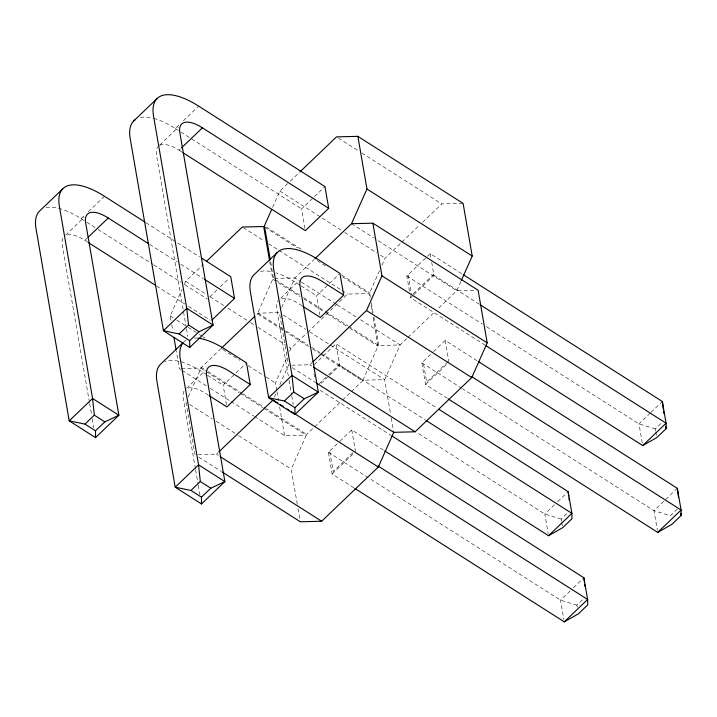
<?xml version="1.0" encoding="UTF-8"?>
<svg xmlns="http://www.w3.org/2000/svg" width="717" height="717" viewBox="0 0 717 717"><rect width="100%" height="100%" fill="white"/><g stroke="black" fill="none" stroke-linecap="round" stroke-linejoin="round"><path stroke-width="0.54" stroke-dasharray="3.58 2.69" d="M170.987 320.338L170.225 315.955L182.037 289.417M184.305 284.317L185.667 281.252L203.225 264.448M188.23 396.976L201.405 367.382L207.043 370.967M272.585 207.428L279.854 191.098L289.435 181.939M269.744 261.606L272.774 279.146L257.331 313.849L309.009 346.777M281.682 307.53L294.857 277.927L314.01 259.599M276.807 390.675L275.48 383.003L287.284 356.466M289.56 351.366L290.923 348.301L306.885 333.02M274.423 396.913L275.785 393.848M279.872 384.671L288.503 365.276L279.415 312.63L258.066 313.15L255.673 315.435M297.277 504.221L291.21 469.124L306.652 434.421L266.249 408.681M370.42 297.232L369.667 292.85L380.109 269.377M381.928 265.29L385.11 258.147L401.063 242.875M373.1 317.685L378.02 346.194L362.578 380.897L320.293 353.956M460.852 281.557L456.765 290.743L437.612 309.081M46.112 207.661A70.777 28.734 46.3 0 1 81.12 218.649L84.346 215.566M88.37 211.712L104.485 196.288M153.761 118.395A70.777 28.734 46.3 0 1 175.306 128.495L179.34 124.641M183.364 120.788L198.672 106.134M65.57 235.158L84.104 217.421M159.757 145.004L178.291 127.267M67.362 234.862A35.384 14.367 46.3 0 1 84.875 240.356L87.286 238.044M159.649 145.399A35.384 14.367 46.3 0 1 179.062 150.203L180.666 148.661M290.233 181.168L299.007 172.77M209.821 296.784L217.072 289.838M220.289 286.755L229.153 278.277M304.967 228.481L301.588 208.943L324.953 186.581M181.455 368.547L200.67 368.081L220.621 348.991M186.554 388.327L205.089 370.59M280.813 298.111L298.532 281.145M226.509 404.755L223.139 385.217L235.221 373.656M236.027 372.885L245.698 363.627M319.961 315.31L316.591 295.771L339.141 274.181M307.683 332.258L347.584 294.069L368.932 293.549L369.873 299.034M401.87 242.104L419.418 225.299M422.618 222.252L441.762 203.915L463.11 203.404M198.259 454.65L216.4 454.211L217.995 452.678M291.711 365.195L309.852 364.756L312.245 362.47M314.207 364.648L336.013 343.775L436.985 408.098M409.461 291.183L406.835 275.991L430.2 253.63L462.286 274.064M319.056 383.909L327.732 375.609M328.52 374.857L339.562 364.29M413.243 293.755L433.74 274.136M321.073 383.371L327.302 377.411M329.641 375.179L339.768 365.482L336.013 343.775M485.14 345.182L410.59 297.698L412.92 295.458M413.7 294.714L433.955 275.337L431.697 262.261M254.499 416.487L284.568 435.64L305.917 435.129L313.903 427.493M314.638 426.785L341.83 400.758M342.565 400.05L350.604 392.351M351.348 391.652L363.313 380.189L384.662 379.678L400.104 344.976L407.283 338.101M408.09 337.34L434.421 312.128M353.839 487.802L332.132 473.973L328.386 452.266L339.293 441.833M339.921 441.224L351.751 429.904L383.837 450.339M447.291 398.347L425.584 384.527L421.838 362.82L432.736 352.379M433.516 351.635L445.203 340.458L477.28 360.893M352.925 452.678L333.217 471.544L329.677 451.029M447.955 361.718L426.669 382.098L423.129 361.583M332.132 473.973L353.158 453.843M425.584 384.527L447.39 363.653M554.465 504.768L544.795 514.017L548.173 533.556M557.683 501.685L568.16 491.656M650.256 413.073L638.981 423.864L642.351 443.402M651.063 412.302L662.347 401.502M561.501 521.214L561.124 519.045L568.133 512.332M655.679 431.06L655.311 428.891L662.32 422.179M570.194 590.889L560.533 600.147L563.903 619.676M573.421 587.806L583.889 577.785M677.341 488.331L653.976 510.692L657.355 530.23M577.23 607.335L576.853 605.166L583.862 598.462M677.314 509.007L670.305 515.72L653.976 510.692L462.411 388.668M274.575 278.42L294.857 277.927L300.495 281.521M473.838 290.331L456.765 290.743L375.009 238.662M348.686 326.334L378.755 345.495L400.104 344.976L359.701 319.235M655.311 428.891L638.981 423.864L486.108 326.486M561.124 519.045L544.795 514.017L416.46 432.261M576.853 605.166L560.533 600.147L368.968 478.114M338.397 138.067L358.133 150.642M361.888 153.035L441.762 203.915M433.955 275.337L479.243 304.187M351.518 223.695L374.068 238.062M279.854 191.098L321.207 217.439M322.148 218.04L343.757 231.806M344.698 232.407L376.649 252.76M380.404 255.153L385.11 258.147M175.306 128.495L180.021 131.498M180.962 132.098L301.588 208.943M406.835 275.991L482.335 324.075M179.062 150.203L181.885 152.004M266.294 227.002L302.941 250.35M341.471 274.889L369.667 292.85M264.618 227.101L297.51 248.055M317.246 260.63L326.638 266.616M342.618 276.789L368.932 293.549M243.269 227.621L263.946 240.787M268.642 243.78L278.044 249.767M278.976 250.367L341.005 289.874M341.937 290.475L347.584 294.069M301.436 282.122L336.201 304.268M337.142 304.868L358.76 318.635M300.127 285.285L295.556 282.373A70.777 28.734 46.3 0 0 275.991 272.854M301.041 285.868L316.591 295.771M421.838 362.82L461.47 388.067M275.391 279.639L299.823 295.207M303.578 297.6L324.254 310.775M325.195 311.366L347.745 325.742M272.774 279.146L300.02 296.506M303.784 298.908L326.334 313.275M327.275 313.867L348.892 327.642M349.833 328.234L378.02 346.194M302.054 305.827L299.303 304.08A35.384 14.367 46.3 0 0 281.799 298.586M145.954 222.7L199.667 256.919M283.17 315.023L305.72 329.39M309.484 331.783L329.22 344.357M330.161 344.958L384.662 379.678L390.532 413.673M258.066 313.15L282.498 328.709M286.253 331.102L307.871 344.877M311.626 347.27L320.087 352.656M321.028 353.257L363.313 380.189M149.701 244.407L177.027 261.822M180.801 264.223L203.413 278.626M339.768 365.482L425.638 420.189M312.773 349.17L319.352 353.364M185.667 281.252L206.344 294.427M210.108 296.82L224.197 305.8M227.961 308.193L249.57 321.96M250.511 322.56L254.275 324.953M258.03 327.346L285.285 344.707M289.041 347.1L290.923 348.301M81.12 218.649L85.834 221.652M86.775 222.252L97.145 228.857M98.086 229.458L152.748 264.277M153.689 264.878L181.016 282.283M184.789 284.685L207.401 299.097M309.852 364.756L311.734 365.957M292.267 367.669L315.758 382.636M84.875 240.356L87.698 242.158M156.494 285.984L184.762 303.99M188.535 306.392L210.206 320.203M320.176 390.254L390.953 435.336M170.225 315.955L175.862 319.549M176.803 320.14L187.146 326.728M188.087 327.328L198.421 333.916M199.362 334.507L202.176 336.309M203.117 336.909L204.999 338.101M222.853 349.475L239.765 360.257M248.225 365.643L265.138 376.416M266.079 377.017L275.48 383.003M207.984 371.567L241.817 393.122M242.749 393.714L265.308 408.09M200.67 368.081L205.367 371.074M206.308 371.675L239.2 392.629M240.141 393.221L262.691 407.597M263.632 408.188L305.917 435.129M206.675 374.731L202.104 371.818A70.777 28.734 46.3 0 0 164.838 361.502M207.589 375.314L223.139 385.217M328.386 452.266L368.018 477.513M181.204 369.793L179.322 368.601L176.292 351.052M182.136 370.393L206.577 385.961M210.332 388.354L230.067 400.928M231.008 401.52L253.558 415.887M208.602 395.273L205.86 393.525A35.384 14.367 46.3 0 0 188.347 388.031M189.718 404.469L212.277 418.845M216.032 421.238L237.65 435.004M238.591 435.604L291.21 469.124M216.4 454.211L218.282 455.403M198.815 457.114L221.365 471.481M655.867 432.145L656.431 435.398M561.68 522.299L562.433 526.637M430.2 253.63L430.953 257.968M445.203 340.458L448.95 362.166M408.125 274.754L411.486 294.185M410.214 295.521L410.59 297.698M371.37 302.717L373.073 312.594M373.835 316.977L378.755 345.495M391.294 418.065L393.758 432.324M371.012 305.621L372.338 313.293M351.751 429.904L355.498 451.611M313.965 373.736L314.53 376.99M270.668 261.992L273.509 278.447M288.324 376.049L276.744 309.027A35.384 14.367 46.3 0 1 278.393 300.423M289.076 380.449L291.55 394.735M291.738 395.829L293.253 404.621M298.03 508.604L300.306 521.77M276.995 391.778L278.51 400.552M279.648 407.131L284.568 435.64M186.295 327.678L156.494 155.15A35.384 14.367 46.3 0 1 158.143 146.546M186.483 328.78L187.818 336.47M185.963 402.076L195.051 454.721M171.739 324.729L172.689 330.214M195.436 468.793L183.292 398.473A35.384 14.367 46.3 0 1 184.941 389.869M195.633 469.895L198.098 484.181M198.286 485.275L199.998 495.169M89.455 402.452L62.307 245.304A35.384 14.367 46.3 0 1 63.956 236.7M89.643 403.546L91.543 414.534M92.305 418.934L93.819 427.726M183.642 342.134A70.777 28.734 46.3 0 1 186.169 340.127M194.441 338.03A70.777 28.734 46.3 0 1 196.646 338.083M260.54 271.385A70.777 28.734 46.3 0 1 272.093 271.797M140.299 117.507A70.777 28.734 46.3 0 1 152.793 118.144"/><path stroke-width="1.08" d="M271.68 209.472L264.412 225.801L270.282 259.805M314.808 258.837L351.518 223.695L366.961 189.001L357.864 136.355L336.515 136.866L299.805 172.008M313.042 361.709L366.512 310.524L381.955 275.83L372.858 223.184L351.518 223.695M222.306 472.082L300.306 521.77L321.655 521.25L378.316 467.018L393.758 432.324L415.107 431.804L471.759 377.572L487.202 342.869L478.114 290.233L372.858 223.184M461.309 280.535L472.207 256.041L463.11 203.404L357.864 136.355M62.657 188.965L39.301 211.327A70.777 28.734 46.3 0 0 35.993 228.544L69.217 420.852L95.531 437.612L118.888 415.251L85.673 222.942A35.384 14.367 46.3 0 1 108.24 217.995L148.76 243.807M133.487 121.173L156.844 98.812M88.092 237.273L108.24 217.995M181.473 147.89L202.418 127.841L328.7 208.288L305.334 230.65L182.826 152.604M206.415 261.391L242.328 227.02L263.677 226.509L269.547 260.504M95.531 437.612L95.495 430.809L104.843 421.865L118.888 415.251L92.574 398.491L69.217 420.852L84.973 424.106L94.312 415.161L92.574 398.491L59.359 206.182A70.777 28.734 46.3 0 1 104.485 196.288L145.004 222.1M135.101 119.766A70.777 28.734 46.3 0 0 130.18 138.39L163.404 330.698L179.16 333.952L188.499 325.007L186.761 308.337L153.546 116.029A70.777 28.734 46.3 0 1 198.672 106.134L324.953 186.581L328.7 208.288M182.835 342.905L160.285 364.496A70.777 28.734 46.3 0 0 156.978 381.713L175.199 487.193L201.513 503.952L224.878 481.591L206.657 376.111A35.384 14.367 46.3 0 1 229.216 371.164L250.251 384.563L226.886 406.924L209.516 395.856M277.094 252.689L253.728 275.05A70.777 28.734 46.3 0 0 250.43 292.267L268.651 397.747L294.965 414.507L318.33 392.145L300.109 286.666A35.384 14.367 46.3 0 1 322.668 281.718L343.703 295.117L320.338 317.479L302.968 306.41M189.718 347.458L213.074 325.097L186.761 308.337L163.404 330.698L189.718 347.458L189.682 340.665L199.03 331.72L213.074 325.097L179.859 132.788A35.384 14.367 46.3 0 1 202.418 127.841M211.954 320.033L234.513 298.442L230.766 276.735L201.549 258.12M221.356 348.283L254.938 316.143M218.802 451.916L273.06 399.978L277.757 402.972M201.513 503.952L201.477 497.159L210.825 488.214L224.878 481.591L198.564 464.831L175.199 487.193L190.955 490.446L200.303 481.501L198.564 464.831L180.343 359.351A70.777 28.734 46.3 0 1 183.023 342.843M294.965 414.507L294.929 407.704L304.277 398.76L318.33 392.145L292.016 375.385L268.651 397.747L284.407 401L293.755 392.056L292.016 375.385L273.795 269.906A70.777 28.734 46.3 0 1 318.922 260.011L339.948 273.41L343.703 295.117M391.894 435.936L548.541 535.724L571.906 513.363L568.16 491.656L438.876 409.299M486.081 345.782L642.728 445.571L666.093 423.209L662.347 401.502L463.227 274.665M480.193 304.788L666.093 423.209L666.156 428.632L656.808 437.576L642.728 445.571M354.781 488.402L564.279 621.854L587.644 599.493L583.889 577.785L384.778 450.939M448.233 398.948L657.731 532.399L681.087 510.038L677.341 488.331L478.23 361.493M471.598 376.586L681.087 510.038L681.15 515.46L671.802 524.405L657.731 532.399M548.541 535.724L562.621 527.721L571.969 518.776L571.906 513.363L426.579 420.789M564.279 621.854L578.359 613.851L587.698 604.906L587.644 599.493L378.146 466.041M366.961 189.001L472.207 256.041M381.955 275.83L487.202 342.869M366.512 310.524L471.759 377.572M204.363 279.227L234.513 298.442M313.616 367.158L415.107 431.804M316.699 383.237L393.758 432.324M88.639 242.758L155.553 285.384M188.499 325.007L199.03 331.72M293.755 392.056L304.277 398.76M179.16 333.952L189.682 340.665M284.407 401L294.929 407.704M280.58 404.764L283.403 406.557M287.159 408.959L289.041 410.151M290.914 411.352L378.316 467.018M220.164 456.604L321.655 521.25M200.303 481.501L210.825 488.214M94.312 415.161L104.843 421.865M190.955 490.446L201.477 497.159M84.973 424.106L95.495 430.809M665.779 426.454L666.156 428.632M680.774 513.282L681.15 515.46M250.251 384.563L246.496 362.856L225.47 349.457A70.777 28.734 46.3 0 0 197.793 338.182M174.016 337.886L176.104 349.95M677.341 488.331L678.425 497.015M662.347 401.502L663.297 409.102M663.566 411.271L663.834 413.44M583.889 577.785L584.436 582.123M584.705 584.292L584.973 586.461M568.16 491.656L568.698 495.994M568.975 498.163L569.244 500.332"/></g></svg>
